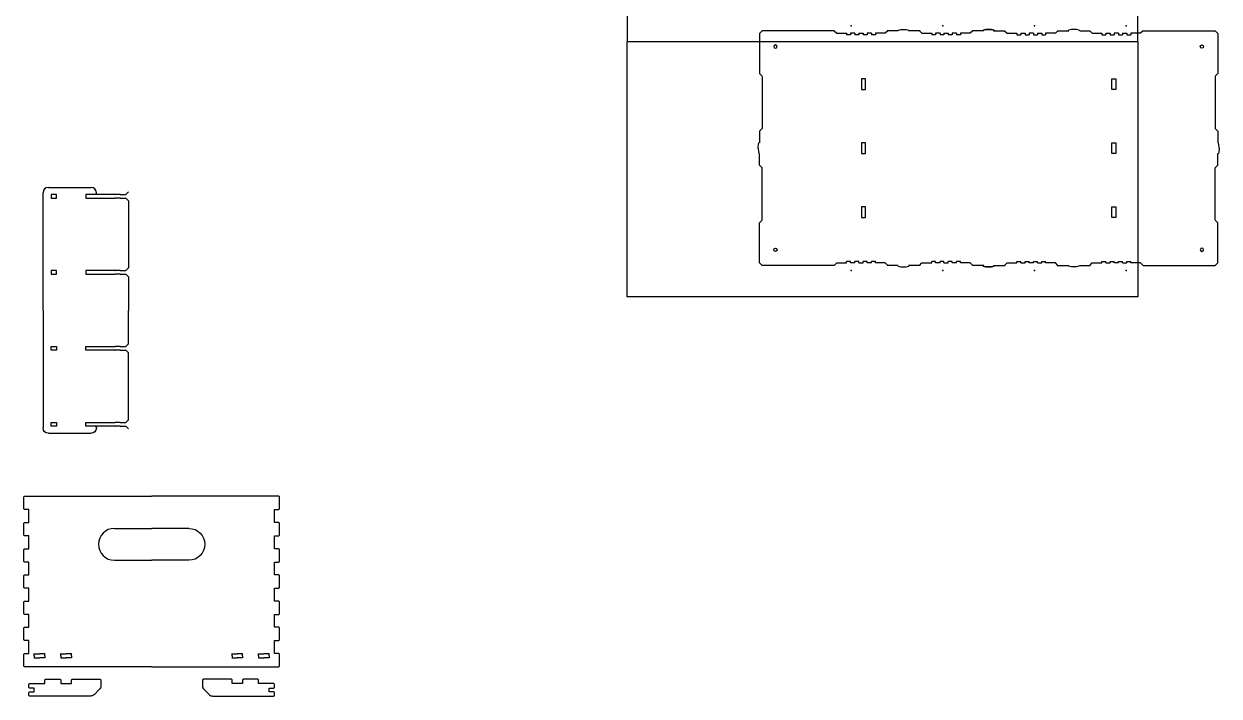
# Model space of a CAD drawing. Header units: inches. Extents: x -248 to 382, y -86 to 166.
# Drawn here: x 61.6 to 117.8, y -23.1 to 8.5 of the extents above; entities that cross this region are included whole.
import ezdxf

# ---------------------------------------------------------------- set-up
doc = ezdxf.new("R2010")
doc.units = ezdxf.units.IN
doc.header["$MEASUREMENT"] = 0
doc.layers.add('CUT', color=1, linetype='Continuous')

# ---------------------------------------------------------------- blocks, each defined once
blk = doc.blocks.new('Lid_Face_Quarter')
for p in [(-6.456, 5.74), (-2.152, 5.75), (2.152, 5.75), (6.456, 5.75)]:
    blk.add_point(p)
at = {"layer": 'CUT'}
for p, q in [((-0.254, 5.514), (-0.254, 5.544)), ((0.223, 5.514), (0.769, 5.514)), ((0.254, 5.544), (0.254, 5.514)), ((0.746, 5.514), (0.866, 5.394)), ((0.866, 5.394), (1.322, 5.394)), ((1.322, 5.394), (1.322, 5.327)), ((1.322, 5.327), (1.507, 5.327)), ((1.507, 5.395), (1.712, 5.395)), ((1.507, 5.395), (1.507, 5.327)), ((1.712, 5.395), (1.712, 5.327)), ((1.712, 5.327), (1.897, 5.327)), ((1.897, 5.395), (1.897, 5.327)), ((2.102, 5.395), (1.897, 5.395)), ((2.102, 5.395), (2.102, 5.327)), ((2.102, 5.327), (2.287, 5.327)), ((2.287, 5.395), (2.287, 5.327)), ((2.287, 5.395), (2.492, 5.395)), ((2.492, 5.395), (2.492, 5.327)), ((2.492, 5.327), (2.677, 5.327)), ((2.677, 5.395), (2.677, 5.327)), ((3.134, 5.394), (2.677, 5.394)), ((3.254, 5.514), (3.134, 5.394)), ((3.213, 5.514), (3.769, 5.514)), ((3.746, 5.514), (3.746, 5.544)), ((4.254, 5.544), (4.254, 5.514)), ((4.277, 5.514), (4.769, 5.514)), ((4.746, 5.514), (4.866, 5.394)), ((4.866, 5.394), (5.322, 5.394)), ((5.322, 5.394), (5.322, 5.327)), ((5.322, 5.327), (5.507, 5.327)), ((5.507, 5.395), (5.507, 5.327)), ((5.507, 5.395), (5.712, 5.395)), ((5.712, 5.395), (5.712, 5.327)), ((5.712, 5.327), (5.897, 5.327)), ((5.897, 5.395), (5.897, 5.327)), ((6.102, 5.395), (5.897, 5.395)), ((6.102, 5.395), (6.102, 5.327)), ((6.102, 5.327), (6.287, 5.327)), ((6.287, 5.395), (6.287, 5.327)), ((6.287, 5.395), (6.492, 5.395)), ((6.492, 5.395), (6.492, 5.327)), ((6.492, 5.327), (6.677, 5.327)), ((6.677, 5.395), (6.677, 5.327)), ((7.134, 5.394), (6.677, 5.394)), ((7.254, 5.514), (7.134, 5.394)), ((7.258, 5.514), (10.637, 5.514)), ((10.637, 5.514), (10.764, 5.387)), ((10.764, 5.387), (10.764, 3.508)), ((10.764, 3.508), (10.639, 3.383)), ((10.639, 3.373), (10.639, 0.925)), ((10.639, 0.925), (10.764, 0.8)), ((10.764, 0.8), (10.764, 0.254)), ((10.764, 0.254), (10.794, 0.254))]:
    blk.add_line(p, q, dxfattribs=at)
blk.add_circle((10.02, 4.77), 0.0781, dxfattribs=at)
for centre, start, end in [((0, 4.557), 75.5751, 104.4249), ((4, 4.557), 75.5751, 104.4249), ((9.807, 0), 0, 14.4249)]:
    blk.add_arc(centre, 1.02, start, end, dxfattribs=at)
blk = doc.blocks.new('Lid_Face_Full')
at = {"layer": 'CUT'}
for p, q in [((-5.79, 3.25), (-5.975, 3.25)), ((-5.975, 3.25), (-5.975, 2.75)), ((-5.79, 2.75), (-5.79, 3.25)), ((5.79, 3.25), (5.975, 3.25)), ((5.79, 2.75), (5.79, 3.25)), ((5.975, 3.25), (5.975, 2.75)), ((-5.975, 2.75), (-5.79, 2.75)), ((5.975, 2.75), (5.79, 2.75)), ((-5.79, 0.25), (-5.975, 0.25)), ((-5.975, 0.25), (-5.975, -0.25)), ((-5.79, -0.25), (-5.79, 0.25)), ((5.79, 0.25), (5.975, 0.25)), ((5.79, -0.25), (5.79, 0.25)), ((5.975, 0.25), (5.975, -0.25)), ((-5.975, -0.25), (-5.79, -0.25)), ((5.975, -0.25), (5.79, -0.25)), ((-5.79, -2.75), (-5.975, -2.75)), ((-5.975, -2.75), (-5.975, -3.25)), ((-5.79, -3.25), (-5.79, -2.75)), ((5.79, -2.75), (5.975, -2.75)), ((5.79, -3.25), (5.79, -2.75)), ((5.975, -2.75), (5.975, -3.25)), ((-5.975, -3.25), (-5.79, -3.25)), ((5.975, -3.25), (5.79, -3.25))]:
    blk.add_line(p, q, dxfattribs=at)
at = {"xscale": -1}
blk.add_blockref('Lid_Face_Quarter', (0, 0), dxfattribs=at)
blk.add_blockref('Lid_Face_Quarter', (0, 0))
at = {"rotation": 180}
blk.add_blockref('Lid_Face_Quarter', (0, 0), dxfattribs=at)
at = {"xscale": -1, "rotation": 180}
blk.add_blockref('Lid_Face_Quarter', (0, 0), dxfattribs=at)
blk = doc.blocks.new('CornerFoot1')
at = {"layer": 'CUT'}
for p, q in [((0.026, 0.59), (-0.005, 0.559)), ((-0.005, 0.401), (-0.005, 0.559)), ((0.026, 0.37), (-0.005, 0.401)), ((0.245, 0.37), (0.026, 0.37))]:
    blk.add_line(p, q, dxfattribs=at)
blk.add_lwpolyline([(0.026, 0.59), (0.745, 0.59), (0.745, 0.754), (0.776, 0.785), (1.474, 0.785), (1.505, 0.754), (1.505, 0.59), (1.995, 0.59), (1.995, 0.754), (2.026, 0.785), (3.349, 0.785), (3.38, 0.754), (3.38, 0.476, -0.198912), (3.307, 0.3), (3.075, 0.068, -0.198912), (2.899, -0.005), (0.026, -0.005), (-0.005, 0.026), (-0.005, 0.161), (0.026, 0.192), (0.245, 0.192), (0.245, 0.37)], format="xyb", dxfattribs=at)
blk = doc.blocks.new('BraceHole_Quarter')
at = {"layer": 'CUT', "ltscale": 0.003906}
for p, q in [((-0.25, 0.0935), (0, 0.0935)), ((-0.246, 0), (-0.246, 0.0975))]:
    blk.add_line(p, q, dxfattribs=at)
blk = doc.blocks.new('BraceHole')
at = {"color": 0}
blk.add_blockref('BraceHole_Quarter', (0, 0), dxfattribs=at)
at = {"color": 0, "xscale": -1, "rotation": 180}
blk.add_blockref('BraceHole_Quarter', (0, 0), dxfattribs=at)
at = {"color": 0, "xscale": -1}
blk.add_blockref('BraceHole_Quarter', (0, 0), dxfattribs=at)
at = {"color": 0, "rotation": 180}
blk.add_blockref('BraceHole_Quarter', (0, 0), dxfattribs=at)
blk = doc.blocks.new('BraceHoles')
at = {"color": 0}
for p in [(0.5, 0), (1.75, 0)]:
    blk.add_blockref('BraceHole', p, dxfattribs=at)
blk = doc.blocks.new('TheBox_ShortFace')
at = {"layer": 'CUT'}
for p, q in [((-1.75, 6.5), (0, 6.5)), ((-1.75, 5), (0, 5))]:
    blk.add_line(p, q, dxfattribs=at)
blk.add_lwpolyline([(0, -0.005), (-5.974, -0.005), (-6.005, 0.026), (-6.005, 0.589), (-5.974, 0.62), (-5.775, 0.62), (-5.775, 1.226), (-5.974, 1.226), (-6.005, 1.257), (-6.005, 1.82), (-5.974, 1.851), (-5.775, 1.851), (-5.775, 2.457), (-5.974, 2.457), (-6.005, 2.488), (-6.005, 3.051), (-5.974, 3.082), (-5.775, 3.082), (-5.775, 3.687), (-5.974, 3.687), (-6.005, 3.719), (-6.005, 4.281), (-5.974, 4.313), (-5.775, 4.313), (-5.775, 4.918), (-5.974, 4.918), (-6.005, 4.949), (-6.005, 5.512), (-5.974, 5.543), (-5.775, 5.543), (-5.775, 6.149), (-5.974, 6.149), (-6.005, 6.18), (-6.005, 6.743), (-5.974, 6.774), (-5.775, 6.774), (-5.775, 7.38), (-5.974, 7.38), (-6.005, 7.411), (-6.005, 7.974), (-5.974, 8.005), (0, 8.005)], dxfattribs=at)
blk.add_arc((-1.75, 5.75), 0.75, 90, 270, dxfattribs=at)
blk.add_blockref('BraceHoles', (-5.77, 0.518))
blk = doc.blocks.new('TheOne_Side_Short')
blk.add_blockref('TheBox_ShortFace', (0, -8))
at = {"xscale": -1}
blk.add_blockref('TheBox_ShortFace', (0, -8), dxfattribs=at)
blk = doc.blocks.new('Notch')
at = {"layer": 'CUT'}
for p, q in [((0.093, 1.995), (-0.092, 1.995)), ((-0.092, 1.995), (-0.092, 0.625)), ((0.093, 0.625), (0.093, 1.995)), ((-0.092, 0.625), (-0.085, 0.617)), ((-0.085, 0.383), (-0.085, 0.617)), ((0.093, 0.625), (0.085, 0.617)), ((0.085, 0.383), (0.085, 0.617)), ((-0.092, 0.12), (-0.217, -0.005)), ((-0.092, 0.375), (-0.085, 0.383)), ((-0.092, 0.375), (-0.092, 0.12)), ((0.093, 0.375), (0.085, 0.383)), ((0.093, 0.375), (0.093, 0.12)), ((0.218, -0.005), (0.093, 0.12))]:
    blk.add_line(p, q, dxfattribs=at)
at = {"layer": 'CUT', "ltscale": 0.015625}
blk.add_lwpolyline([(0.093, 3.62), (-0.092, 3.62), (-0.092, 3.38), (0.093, 3.38)], close=True, dxfattribs=at)
blk = doc.blocks.new('Divider_Short_Half')
at = {"layer": 'CUT'}
for p, q in [((-4.361, 5.775), (-2.356, 5.775)), ((-4.611, 0), (-4.611, 5.525)), ((-2.106, 5.51), (-2.168, 5.448)), ((-2.106, 5.51), (-2.106, 5.525)), ((-0.601, 5.138), (-0.601, 2.003)), ((-0.601, 1.568), (-0.601, 0))]:
    blk.add_line(p, q, dxfattribs=at)
for centre, start, end in [((-4.361, 5.525), 90, 180), ((-2.356, 5.525), 0, 90)]:
    blk.add_arc(centre, 0.25, start, end, dxfattribs=at)
at = {"rotation": 90}
for p in [(-0.606, 5.355), (-0.606, 1.785)]:
    blk.add_blockref('Notch', p, dxfattribs=at)
blk = doc.blocks.new('Divider_Short_Whole')
blk.add_blockref('Divider_Short_Half', (0, 0))
at = {"xscale": -1, "rotation": 180}
blk.add_blockref('Divider_Short_Half', (0, 0), dxfattribs=at)

msp = doc.modelspace()

# ---------------------------------------------------------------- linework, layer by layer
at = {"layer": 'CUT'}
for points in [[(89.991, 7.677), (113.991, 7.677), (113.991, 19.677), (89.991, 19.677)], [(89.991, 7.677), (113.991, 7.677), (113.991, -4.323), (89.991, -4.323)]]:
    msp.add_lwpolyline(points, close=True, dxfattribs=at)

# ---------------------------------------------------------------- block references
for name, p in [('Divider_Short_Whole', (67.158, -4.952)), ('TheOne_Side_Short', (67.652, -13.693)), ('CornerFoot1', (61.882, -23.068))]:
    msp.add_blockref(name, p)
at = {"xscale": -1}
msp.add_blockref('CornerFoot1', (73.422, -23.068), dxfattribs=at)
at = {"layer": 'CUT'}
msp.add_blockref('Lid_Face_Full', (106.981, 2.667), dxfattribs=at)

doc.saveas('drawing.dxf')
